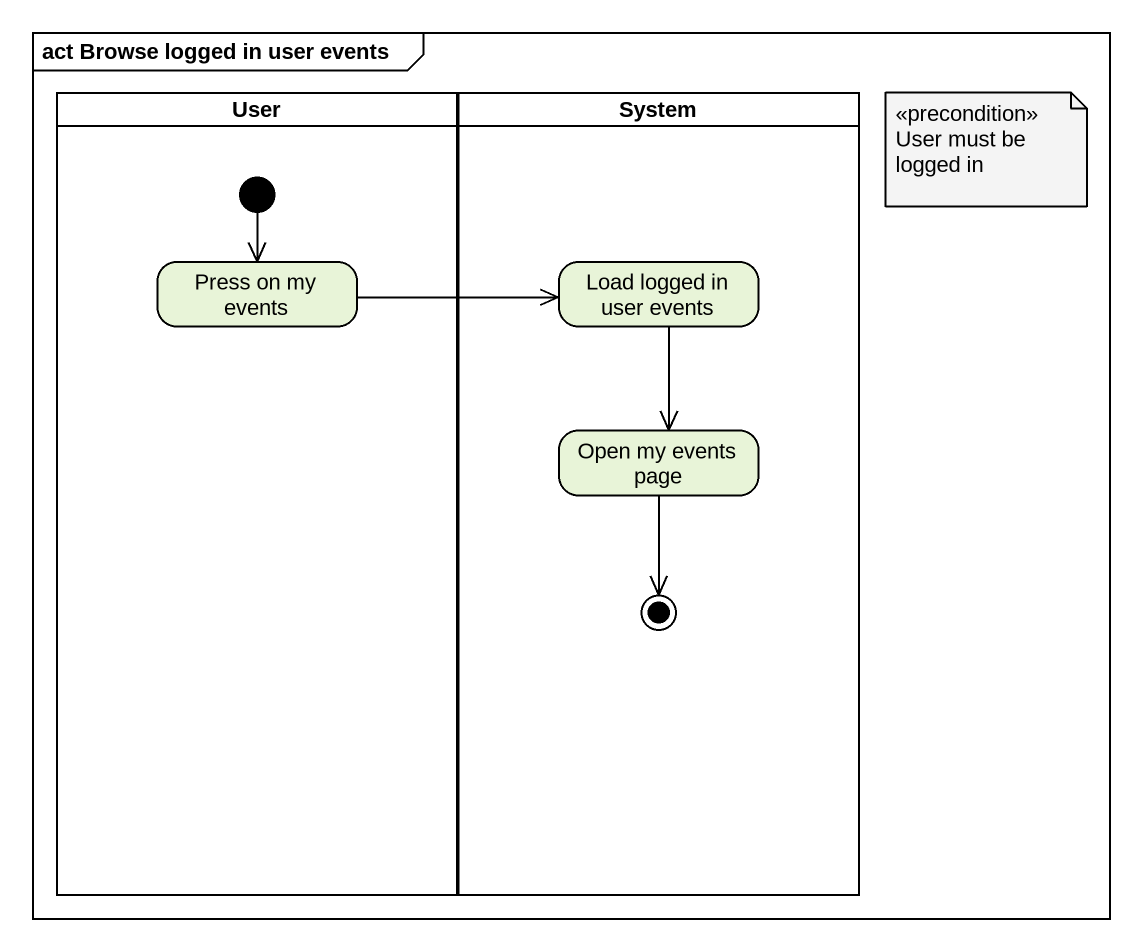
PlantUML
@startuml
mainframe act Browse logged in user events
hide empty description
state User <<partition>> {
  state "Press on my events" as Press_on_my_events
  [*] --> Press_on_my_events
}
state System <<partition>> {
  state "Load logged in user events" as Load_logged_in_user_events
  state "Open my events page" as Open_my_events_page
  Open_my_events_page --> [*]
}
Press_on_my_events -right-> Load_logged_in_user_events
Load_logged_in_user_events --> Open_my_events_page
note as N1
  <<precondition>> User must be logged in
end note
@enduml
